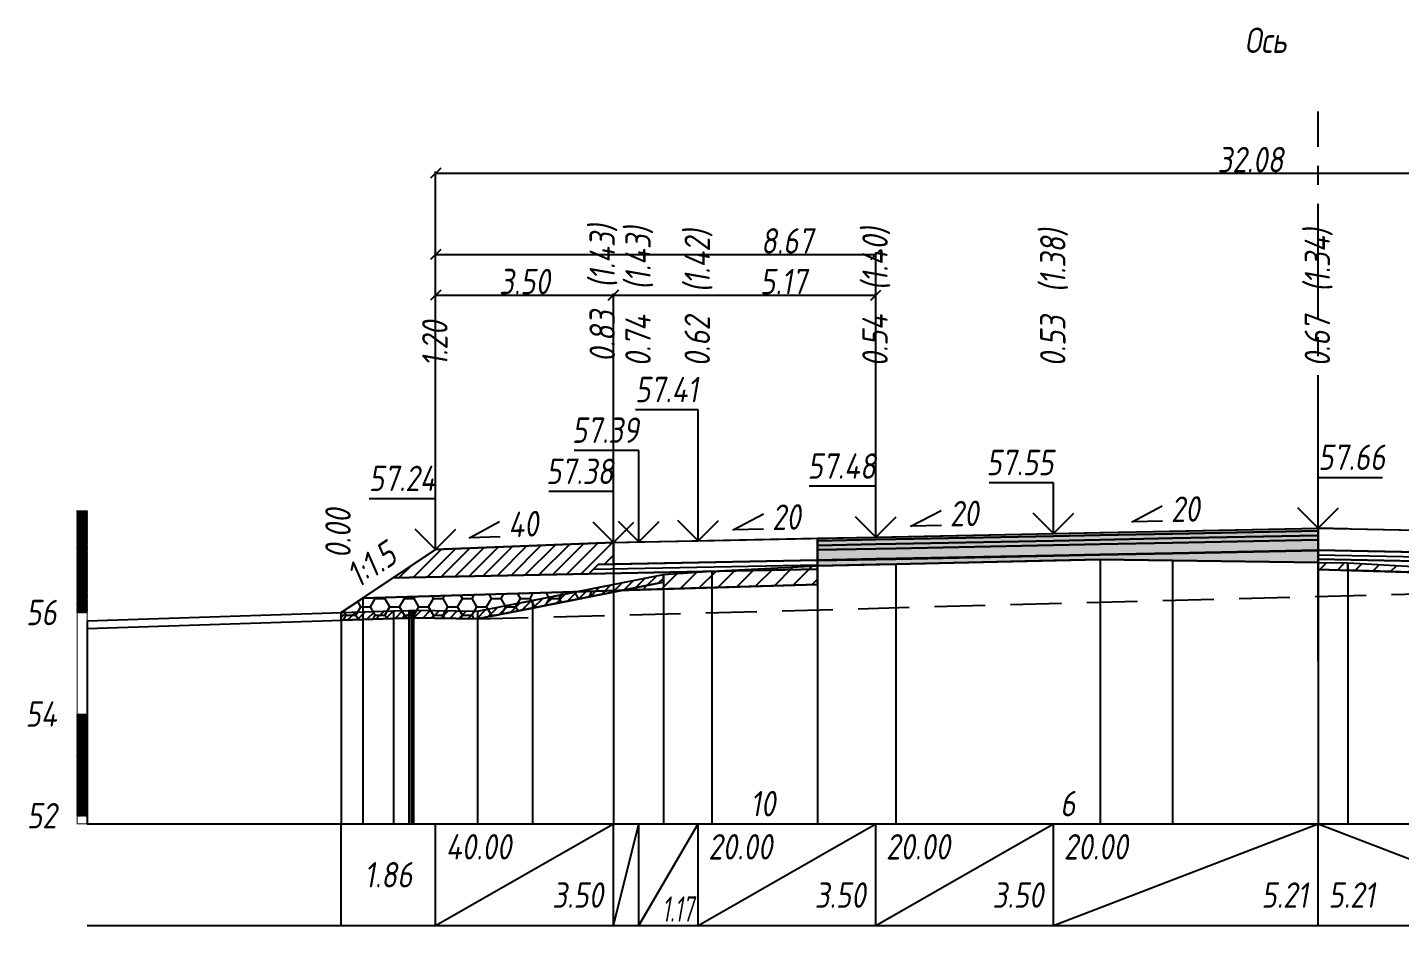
# Model space of a CAD drawing. Extents: x -717 to 1451, y -133302 to 233.
# Drawn here: x -299.8 to -164.8, y -72421.1 to -72332.7 of the extents above; entities that cross this region are included whole.
import ezdxf
from ezdxf.enums import TextEntityAlignment as Align

# ---------------------------------------------------------------- set-up
doc = ezdxf.new("R2010")
doc.units = 0
doc.linetypes.add('осевая2', pattern=[1.125, 0.75, -0.125, 0.125, -0.125])
doc.linetypes.add('штриховая', pattern=[0.75, 0.5, -0.25])
for name, color, linetype in [('Интерполированный поперечник', 2, 'Continuous'), ('Код_514', 1, 'Continuous'), ('Контур_0', 7, 'Continuous'), ('Контур_2521', 7, 'Continuous'), ('Контур_2564', 7, 'Continuous'), ('Контур_2660', 7, 'Continuous'), ('Контур_2665', 7, 'Continuous'), ('Контур_400', 7, 'Continuous'), ('Контур_508', 7, 'Continuous'), ('Контур_512', 7, 'Continuous'), ('Контур_513', 7, 'Continuous'), ('Красный поперечник', 1, 'Continuous'), ('Линейка абсолютных высот', 7, 'Continuous'), ('Объём_2501', 7, 'Continuous'), ('Объём_2564', 7, 'Continuous'), ('Объём_2650', 7, 'Continuous'), ('Объём_2660', 7, 'Continuous'), ('Объём_2661', 7, 'Continuous'), ('Объём_2665', 7, 'Continuous'), ('Объём_2666', 7, 'Continuous'), ('Объём_2753', 7, 'Continuous'), ('Ось', 1, 'осевая2'), ('Откосы', 7, 'Continuous'), ('Отметки покрытия', 7, 'Continuous'), ('Рабочие отметки', 7, 'Continuous'), ('Рабочие отметки доп.', 7, 'Continuous'), ('Слои выравнивания', 7, 'Continuous'), ('Таблица', 7, 'Continuous'), ('Уклоны проезжей части', 7, 'Continuous'), ('Черный поперечник', 3, 'Continuous')]:
    doc.layers.add(name, color=color, linetype=linetype)
for name, color, linetype, true_color in [('Контур_2540', 2, 'Continuous', 0xffff00), ('Контур_2560', 2, 'Continuous', 0xffff00), ('Контур_2561', 7, 'Continuous', 0xff8040), ('Контур_2562', 3, 'Continuous', 0x00ff00), ('Контур_2563', 7, 'Continuous', 0xff8000), ('Контур_2570', 7, 'Continuous', 0x80ff00), ('Контур_2725', 7, 'Continuous', 0x323232), ('Контур_2736', 4, 'Continuous', 0x00ffff), ('Контур_2760', 7, 'Continuous', 0x323232), ('Контур_2761', 7, 'Continuous', 0x323232), ('Контур_2762', 7, 'Continuous', 0x323232), ('Контур_2763', 7, 'Continuous', 0x323232), ('Контур_2764', 7, 'Continuous', 0x323232), ('Контур_2765', 7, 'Continuous', 0x323232), ('Контур_402', 7, 'Continuous', 0xff6464), ('Контур_703', 4, 'Continuous', 0x00ffff), ('Объём_2500', 7, 'Continuous', 0xc0c0c0), ('Объём_2520', 7, 'Continuous', 0x80ffff), ('Объём_2540', 2, 'Continuous', 0xffff00), ('Объём_2560', 2, 'Continuous', 0xffff00), ('Объём_2561', 7, 'Continuous', 0xff8040), ('Объём_2562', 3, 'Continuous', 0x00ff00), ('Объём_2563', 7, 'Continuous', 0xff8000), ('Объём_2570', 7, 'Continuous', 0x80ff00), ('Объём_2600', 7, 'Continuous', 0x808000), ('Объём_2746', 2, 'Continuous', 0xffff00)]:
    doc.layers.add(name, color=color, linetype=linetype, true_color=true_color)
doc.styles.get("Standard").update_dxf_attribs({"font": 'txt', "height": 2.5})
doc.styles.add('М', font='romand.shx', dxfattribs={"width": 0.8, "oblique": 10, "height": 2.5})
doc.dimstyles.get("Standard").update_dxf_attribs({"dimtxt": 0.18, "dimasz": 0.18, "dimexe": 0.18, "dimexo": 0.0625, "dimgap": 0.09, "dimtad": 0, "dimtih": 1, "dimtoh": 1, "dimdec": 4, "dimzin": 0, "dimdsep": 46, "dimtxsty": 'Standard', "dimcen": 0.09, "dimadec": 0, "dimazin": 0, "dimtfac": 1, "dimtdec": 4, "dimtofl": 0, "dimtmove": 0, "dimatfit": 3, "dimfxl": 1, "dimtolj": 1, "dimtzin": 0, "dimarcsym": 0})
pattern_1 = [(45.00000125, (-373.950033, -2495.22088), (-0.026516505928, 0.026516504769), []), (135.00000034, (-373.950033, -2495.22088), (-0.02651650519, -0.026516505506), [])]
pattern_2 = [(45, (-378.4592, 0.9011), (-0.898025612, 0.898025612), [])]

# ---------------------------------------------------------------- blocks, each defined once
blk = doc.blocks.new('_Oblique')
at = {"color": 0, "linetype": 'ByBlock', "lineweight": -2}
blk.add_line((-0.5, -0.5), (0.5, 0.5), dxfattribs=at)
blk = doc.blocks.new('*D3015')
at = {"color": 0, "lineweight": -2, "transparency": 16777216}
for p, q in [((-259.65, -72384.09), (-259.65, -72358.88)), ((-259.65, -72359.06), (-242.15, -72359.06)), ((-242.15, -72383.39), (-242.15, -72358.88))]:
    blk.add_line(p, q, dxfattribs=at)
at = {"layer": 'Defpoints', "color": 0, "transparency": 16777216}
for p in [(-242.15, -72359.06), (-242.15, -72383.45), (-259.65, -72384.15)]:
    blk.add_point(p, dxfattribs=at)
at = {"color": 0, "lineweight": -2, "transparency": 16777216, "rotation": 180}
blk.add_blockref('_Oblique', (-259.65, -72359.06), dxfattribs=at)
at = {"color": 0, "lineweight": -2, "transparency": 16777216}
blk.add_blockref('_Oblique', (-242.15, -72359.06), dxfattribs=at)
at = {"color": 0, "transparency": 16777216, "insert": (-250.9, -72357.72), "char_height": 2.5, "width": 0.75, "attachment_point": 5, "style": 'М'}
blk.add_mtext('\\A1;3.50', dxfattribs=at)
blk = doc.blocks.new('*D3017')
at = {"color": 0, "lineweight": -2, "transparency": 16777216}
for p, q in [((-242.15, -72383.39), (-242.15, -72358.88)), ((-242.15, -72359.06), (-216.32, -72359.06)), ((-216.32, -72382.87), (-216.32, -72358.88))]:
    blk.add_line(p, q, dxfattribs=at)
at = {"layer": 'Defpoints', "color": 0, "transparency": 16777216}
for p in [(-216.32, -72359.06), (-242.15, -72383.45), (-216.32, -72382.93)]:
    blk.add_point(p, dxfattribs=at)
at = {"color": 0, "lineweight": -2, "transparency": 16777216, "rotation": 180}
blk.add_blockref('_Oblique', (-242.15, -72359.06), dxfattribs=at)
at = {"color": 0, "lineweight": -2, "transparency": 16777216}
blk.add_blockref('_Oblique', (-216.32, -72359.06), dxfattribs=at)
at = {"color": 0, "transparency": 16777216, "insert": (-225.41, -72357.72), "char_height": 2.5, "width": 0.72, "attachment_point": 5, "style": 'М'}
blk.add_mtext('\\A1;5.17', dxfattribs=at)
blk = doc.blocks.new('*D3020')
at = {"color": 0, "lineweight": -2, "transparency": 16777216}
for p, q in [((-259.65, -72384.09), (-259.65, -72354.88)), ((-259.65, -72355.06), (-216.32, -72355.06)), ((-216.32, -72382.87), (-216.32, -72354.88))]:
    blk.add_line(p, q, dxfattribs=at)
at = {"layer": 'Defpoints', "color": 0, "transparency": 16777216}
for p in [(-216.32, -72355.06), (-216.32, -72382.93), (-259.65, -72384.15)]:
    blk.add_point(p, dxfattribs=at)
at = {"color": 0, "lineweight": -2, "transparency": 16777216, "rotation": 180}
blk.add_blockref('_Oblique', (-259.65, -72355.06), dxfattribs=at)
at = {"color": 0, "lineweight": -2, "transparency": 16777216}
blk.add_blockref('_Oblique', (-216.32, -72355.06), dxfattribs=at)
at = {"color": 0, "transparency": 16777216, "insert": (-225.05, -72353.72), "char_height": 2.5, "width": 0.78, "attachment_point": 5, "style": 'М'}
blk.add_mtext('\\A1;8.67', dxfattribs=at)
blk = doc.blocks.new('*D3021')
at = {"color": 0, "lineweight": -2, "transparency": 16777216}
for p, q in [((-259.65, -72384.09), (-259.65, -72346.88)), ((-259.65, -72347.06), (-99.23, -72347.06)), ((-99.23, -72383.67), (-99.23, -72346.88))]:
    blk.add_line(p, q, dxfattribs=at)
at = {"layer": 'Defpoints', "color": 0, "transparency": 16777216}
for p in [(-99.23, -72347.06), (-99.23, -72383.73), (-259.65, -72384.15)]:
    blk.add_point(p, dxfattribs=at)
at = {"color": 0, "lineweight": -2, "transparency": 16777216, "rotation": 180}
blk.add_blockref('_Oblique', (-259.65, -72347.06), dxfattribs=at)
at = {"color": 0, "lineweight": -2, "transparency": 16777216}
blk.add_blockref('_Oblique', (-99.23, -72347.06), dxfattribs=at)
at = {"color": 0, "transparency": 16777216, "insert": (-179.44, -72345.72), "char_height": 2.5, "width": 0.93, "attachment_point": 5, "style": 'М'}
blk.add_mtext('\\A1;32.08', dxfattribs=at)

msp = doc.modelspace()

# ---------------------------------------------------------------- hatches: boundary and pattern name
at = {"layer": 'Линейка абсолютных высот'}
h = msp.add_hatch(dxfattribs=at)
h.set_pattern_fill('ANSI37', scale=0.3, style=0)
h.set_pattern_definition(pattern_1)
h.paths.add_polyline_path([(-293.95, -72390.289), (-293.95, -72380.289), (-294.95, -72380.289), (-294.95, -72390.289)])
h = msp.add_hatch(dxfattribs=at)
h.set_pattern_fill('ANSI37', scale=0.3, style=0)
h.set_pattern_definition(pattern_1)
h.paths.add_polyline_path([(-293.95, -72410.289), (-293.95, -72400.289), (-294.95, -72400.289), (-294.95, -72410.289)])
at = {"layer": 'Объём_2563'}
h = msp.add_hatch(dxfattribs=at)
h.set_pattern_fill('ANSI31', color=256, scale=0.3)
h.set_pattern_definition([(45, (-378.4592, 0.9011), (-0.673519209, 0.673519209), [])])
h.paths.add_polyline_path([(-243.651, -72385.568), (-244.569, -72386.486), (-263.826, -72386.871), (-259.651, -72384.088), (-242.151, -72383.388), (-242.151, -72385.538)])
at = {"layer": 'Объём_2570'}
h = msp.add_hatch(dxfattribs=at)
h.set_pattern_fill('ANSI31', color=256, scale=0.2)
h.set_pattern_definition([(45, (-378.4592, 0.9011), (-0.449012806, 0.449012806), [])])
h.paths.add_polyline_path([(-237.226, -72387.314), (-255.528, -72390.918), (-261.844, -72390.824), (-262.049, -72390.831), (-262.068, -72390.827), (-263.793, -72390.87), (-268.95, -72391.037), (-268.95, -72390.287), (-263.793, -72390.12), (-262.068, -72390.077), (-262.049, -72390.081), (-261.844, -72390.074), (-255.528, -72390.168), (-237.226, -72386.564)])
at = {"layer": 'Объём_2600'}
h = msp.add_hatch(dxfattribs=at)
h.set_pattern_fill('ANSI31', color=6, scale=0.4)
h.set_pattern_definition(pattern_2)
h.paths.add_polyline_path([(-232.449, -72386.232), (-222.067, -72385.708), (-222.067, -72387.529), (-241.237, -72388.104), (-237.226, -72387.314), (-237.226, -72386.564)])
h = msp.add_hatch(dxfattribs=at)
h.set_pattern_fill('ANSI31', color=6, scale=0.4)
h.set_pattern_definition(pattern_2)
h.paths.add_polyline_path([(-169.838, -72385.386), (-163.375, -72385.75), (-151.055, -72386.402), (-151.055, -72386.702), (-172.775, -72386.05), (-172.775, -72385.353)])
h = msp.add_hatch(dxfattribs=at)
h.set_pattern_fill('ANSI31', color=6, scale=0.4)
h.set_pattern_definition(pattern_2)
h.paths.add_polyline_path([(-169.838, -72385.386), (-163.375, -72385.75), (-151.055, -72386.402), (-151.055, -72386.702), (-172.775, -72386.05), (-172.775, -72385.353)])
h = msp.add_hatch(dxfattribs=at)
h.set_pattern_fill('ANSI31', color=6, scale=0.4)
h.set_pattern_definition(pattern_2)
h.paths.add_polyline_path([(-169.838, -72385.386), (-163.375, -72385.75), (-151.055, -72386.402), (-151.055, -72386.702), (-172.775, -72386.05), (-172.775, -72385.353)])
h = msp.add_hatch(dxfattribs=at)
h.set_pattern_fill('HONEY', color=5, scale=0.3)
h.set_pattern_definition([(0, (-378.4592, 0.9011), (1.42875, 0.8248891935), [0.9525, -1.905]), (120, (-378.4592, 0.9011), (-1.428749997, 0.824889199), [0.9525, -1.905]), (60, (-378.4592, 0.9011), (3e-09, 1.649778392), [-1.905, 0.9525])])
h.paths.add_polyline_path([(-250.099, -72389.851), (-255.528, -72390.918), (-261.844, -72390.824), (-262.049, -72390.831), (-262.068, -72390.827), (-263.793, -72390.87), (-268.95, -72391.037), (-268.95, -72390.287), (-266.827, -72388.872), (-241.237, -72388.104)])
at = {"layer": 'Слои выравнивания'}
for color, points in [(2, [(-222.067, -72382.986), (-216.318, -72382.871), (-214.343, -72382.832), (-198.818, -72382.521), (-194.239, -72382.43), (-187.12, -72382.287), (-172.775, -72382), (-172.775, -72382.25), (-187.12, -72382.537), (-194.239, -72382.68), (-198.818, -72382.771), (-214.343, -72383.082), (-216.318, -72383.121), (-222.067, -72383.236)]), (3, [(-222.067, -72383.236), (-216.318, -72383.121), (-214.343, -72383.082), (-198.818, -72382.771), (-194.239, -72382.68), (-187.12, -72382.537), (-172.775, -72382.25), (-172.775, -72382.7), (-187.12, -72382.987), (-194.239, -72383.13), (-198.818, -72383.221), (-214.343, -72383.532), (-216.318, -72383.571), (-222.067, -72383.686)]), (4, [(-222.067, -72383.686), (-216.318, -72383.571), (-214.343, -72383.532), (-198.818, -72383.221), (-194.239, -72383.13), (-187.12, -72382.987), (-172.775, -72382.7), (-172.775, -72383.15), (-187.12, -72383.437), (-194.239, -72383.58), (-198.818, -72383.671), (-214.343, -72383.982), (-216.318, -72384.021), (-222.067, -72384.136)]), (5, [(-222.067, -72384.136), (-216.318, -72384.021), (-214.343, -72383.982), (-198.818, -72383.671), (-194.239, -72383.58), (-187.12, -72383.437), (-172.775, -72383.15), (-172.775, -72384.15), (-187.12, -72384.437), (-194.239, -72384.58), (-198.818, -72384.671), (-214.343, -72384.982), (-216.318, -72385.021), (-222.067, -72385.136)]), (7, [(-222.067, -72385.136), (-216.318, -72385.021), (-214.343, -72384.982), (-198.818, -72384.671), (-194.239, -72384.58), (-187.12, -72384.437), (-172.775, -72384.15), (-172.775, -72384.2), (-187.12, -72384.487), (-194.239, -72384.63), (-198.818, -72384.721), (-214.343, -72385.032), (-216.318, -72385.071), (-222.067, -72385.186)]), (6, [(-222.067, -72385.186), (-216.318, -72385.071), (-214.343, -72385.032), (-198.818, -72384.721), (-194.239, -72384.63), (-187.12, -72384.487), (-172.775, -72384.2), (-172.775, -72385.353), (-187.12, -72385.188), (-194.239, -72385.064), (-198.818, -72385.168), (-214.343, -72385.523), (-216.318, -72385.571), (-222.067, -72385.708)])]:
    msp.add_hatch(color=color, dxfattribs=at).paths.add_polyline_path(points)

# ---------------------------------------------------------------- linework, layer by layer
at = {"layer": 'Интерполированный поперечник', "linetype": 'штриховая', "ltscale": 10, "flags": 128}
msp.add_lwpolyline([(-255.528, -72390.918), (-145.564, -72387.972)], dxfattribs=at)
at = {"layer": 'Код_514'}
for p, q in [((-268.95, -72421.099), (-268.95, -72411.099)), ((-259.651, -72421.099), (-259.651, -72411.099)), ((-259.651, -72421.099), (-242.151, -72411.099)), ((-242.151, -72421.099), (-242.151, -72411.099)), ((-242.151, -72421.099), (-239.651, -72411.099)), ((-239.651, -72421.099), (-239.651, -72411.099)), ((-239.651, -72421.099), (-233.818, -72411.099)), ((-233.818, -72421.099), (-233.818, -72411.099)), ((-233.818, -72421.099), (-216.318, -72411.099)), ((-216.318, -72421.099), (-216.318, -72411.099)), ((-216.318, -72421.099), (-198.818, -72411.099)), ((-198.818, -72421.099), (-198.818, -72411.099)), ((-198.818, -72421.099), (-172.775, -72411.099)), ((-172.775, -72421.099), (-172.775, -72411.099)), ((-172.775, -72411.099), (-146.733, -72421.099))]:
    msp.add_line(p, q, dxfattribs=at)
at = {"layer": 'Контур_0', "color": 18, "true_color": 0x000000, "flags": 128}
for points in [[(-111.733, -72385.371), (-172.775, -72384.15), (-172.775, -72382), (-109.233, -72383.271), (-109.233, -72385.421), (-111.733, -72385.371), (-111.733, -72385.371)], [(-242.151, -72383.388), (-222.067, -72382.986), (-222.067, -72385.136), (-242.151, -72385.538), (-242.151, -72383.388), (-242.151, -72383.388)], [(-243.651, -72385.568), (-222.067, -72385.136), (-222.067, -72386.036), (-244.569, -72386.486), (-243.651, -72385.568), (-243.651, -72385.568)], [(-146.733, -72384.671), (-107.733, -72385.451), (-106.814, -72386.37), (-172.775, -72385.05), (-172.775, -72384.15), (-146.733, -72384.671), (-146.733, -72384.671)], [(-263.826, -72386.871), (-244.569, -72386.486), (-243.651, -72385.568), (-242.151, -72385.538)]]:
    msp.add_lwpolyline(points, dxfattribs=at)
at = {"layer": 'Контур_2521', "color": 18, "true_color": 0x000000, "flags": 128}
for points in [[(-172.775, -72384.6), (-107.274, -72385.91)], [(-244.11, -72386.027), (-222.067, -72385.586)]]:
    msp.add_lwpolyline(points, dxfattribs=at)
at = {"layer": 'Контур_2540', "flags": 128}
for points in [[(-92.03, -72388.473), (-172.775, -72386.05), (-172.775, -72385.05), (-94.826, -72386.609), (-92.03, -72388.473), (-92.03, -72388.473)], [(-222.067, -72387.529), (-266.827, -72388.872), (-263.826, -72386.871), (-222.067, -72386.036), (-222.067, -72387.529), (-222.067, -72387.529)]]:
    msp.add_lwpolyline(points, dxfattribs=at)
at = {"layer": 'Контур_2560', "flags": 128}
msp.add_lwpolyline([(-259.651, -72384.088), (-259.651, -72384.088), (-259.651, -72384.088), (-242.151, -72383.388)], dxfattribs=at)
at = {"layer": 'Контур_2561', "flags": 128}
msp.add_lwpolyline([(-242.151, -72383.388), (-242.151, -72383.388), (-259.651, -72384.088), (-259.651, -72384.088), (-242.151, -72383.388)], dxfattribs=at)
at = {"layer": 'Контур_2562', "flags": 128}
msp.add_lwpolyline([(-259.651, -72384.088), (-259.651, -72384.088), (-259.651, -72384.088), (-259.651, -72384.088), (-259.651, -72384.088)], dxfattribs=at)
at = {"layer": 'Контур_2563', "flags": 128}
msp.add_lwpolyline([(-243.651, -72385.568), (-244.569, -72386.486), (-263.826, -72386.871), (-259.651, -72384.088), (-242.151, -72383.388), (-242.151, -72385.538), (-243.651, -72385.568), (-243.651, -72385.568)], dxfattribs=at)
at = {"layer": 'Контур_2564', "flags": 128}
msp.add_lwpolyline([(-259.651, -72384.088), (-242.151, -72383.388)], dxfattribs=at)
at = {"layer": 'Контур_2570', "flags": 128}
msp.add_lwpolyline([(-293.95, -72391.849), (-263.793, -72390.87), (-262.283, -72390.831), (-262.068, -72390.827), (-262.049, -72390.831), (-262.04, -72390.827), (-261.844, -72390.824), (-255.528, -72390.918), (-255.528, -72390.918), (-250.099, -72389.851), (-237.226, -72387.314), (-237.226, -72386.564), (-232.449, -72386.232), (-222.067, -72385.708), (-214.343, -72385.523), (-194.239, -72385.064), (-187.12, -72385.188), (-172.775, -72385.353), (-169.838, -72385.386), (-163.375, -72385.75)], dxfattribs=at)
at = {"layer": 'Контур_2660', "flags": 128}
for points in [[(-172.775, -72386.05), (-92.03, -72388.473)], [(-266.827, -72388.872), (-222.067, -72387.529)]]:
    msp.add_lwpolyline(points, dxfattribs=at)
at = {"layer": 'Контур_2665', "flags": 128}
msp.add_lwpolyline([(-259.651, -72384.088), (-259.651, -72384.088)], dxfattribs=at)
at = {"layer": 'Контур_2725', "flags": 128}
msp.add_lwpolyline([(-222.067, -72385.708), (-216.318, -72385.571), (-214.343, -72385.523), (-198.818, -72385.168), (-194.239, -72385.064), (-187.12, -72385.188), (-172.775, -72385.353)], dxfattribs=at)
at = {"layer": 'Контур_2736', "flags": 128}
msp.add_lwpolyline([(-259.651, -72384.088), (-268.95, -72390.287)], dxfattribs=at)
at = {"layer": 'Контур_2760', "flags": 128}
msp.add_lwpolyline([(-222.067, -72382.986), (-216.318, -72382.871), (-214.343, -72382.832), (-198.818, -72382.521), (-194.239, -72382.43), (-187.12, -72382.287), (-172.775, -72382)], dxfattribs=at)
at = {"layer": 'Контур_2761', "flags": 128}
msp.add_lwpolyline([(-222.067, -72383.236), (-216.318, -72383.121), (-214.343, -72383.082), (-198.818, -72382.771), (-194.239, -72382.68), (-187.12, -72382.537), (-172.775, -72382.25)], dxfattribs=at)
at = {"layer": 'Контур_2762', "flags": 128}
msp.add_lwpolyline([(-222.067, -72383.686), (-216.318, -72383.571), (-214.343, -72383.532), (-198.818, -72383.221), (-194.239, -72383.13), (-187.12, -72382.987), (-172.775, -72382.7)], dxfattribs=at)
at = {"layer": 'Контур_2763', "flags": 128}
msp.add_lwpolyline([(-222.067, -72384.136), (-216.318, -72384.021), (-214.343, -72383.982), (-198.818, -72383.671), (-194.239, -72383.58), (-187.12, -72383.437), (-172.775, -72383.15)], dxfattribs=at)
at = {"layer": 'Контур_2764', "flags": 128}
msp.add_lwpolyline([(-222.067, -72385.136), (-216.318, -72385.021), (-214.343, -72384.982), (-198.818, -72384.671), (-194.239, -72384.58), (-187.12, -72384.437), (-172.775, -72384.15)], dxfattribs=at)
at = {"layer": 'Контур_2765', "flags": 128}
msp.add_lwpolyline([(-222.067, -72385.186), (-216.318, -72385.071), (-214.343, -72385.032), (-198.818, -72384.721), (-194.239, -72384.63), (-187.12, -72384.487), (-172.775, -72384.2)], dxfattribs=at)
at = {"layer": 'Контур_400', "flags": 128}
for points in [[(-242.151, -72383.388), (-239.651, -72383.338), (-233.818, -72383.221), (-216.318, -72382.871), (-216.318, -72382.871), (-216.318, -72382.871), (-216.318, -72382.871), (-198.818, -72382.521), (-172.775, -72382)], [(-172.775, -72382), (-146.733, -72382.521), (-129.233, -72382.871), (-129.233, -72382.871), (-129.233, -72382.871), (-129.233, -72382.871), (-111.733, -72383.221), (-111.733, -72383.221), (-109.233, -72383.271)]]:
    msp.add_lwpolyline(points, dxfattribs=at)
at = {"layer": 'Контур_402', "flags": 128}
msp.add_lwpolyline([(-266.827, -72388.872), (-222.067, -72387.529), (-222.067, -72385.708), (-214.343, -72385.523), (-194.239, -72385.064), (-187.12, -72385.188), (-172.775, -72385.353), (-172.775, -72386.05), (-92.03, -72388.473)], dxfattribs=at)
at = {"layer": 'Контур_508', "flags": 128}
msp.add_lwpolyline([(-268.95, -72390.287), (-266.827, -72388.872), (-222.067, -72387.529), (-222.067, -72385.708), (-214.343, -72385.523), (-194.239, -72385.064), (-187.12, -72385.188), (-172.775, -72385.353), (-172.775, -72386.05), (-92.03, -72388.473), (-92.03, -72388.225), (-90.402, -72388.225), (-86.558, -72385.662)], dxfattribs=at)
at = {"layer": 'Контур_512', "flags": 128}
for points in [[(-172.775, -72386.05), (-92.03, -72388.473), (-92.03, -72388.225), (-90.402, -72388.225), (-86.558, -72385.662)], [(-268.95, -72390.287), (-266.827, -72388.872), (-222.067, -72387.529)]]:
    msp.add_lwpolyline(points, dxfattribs=at)
at = {"layer": 'Контур_513', "flags": 128}
msp.add_lwpolyline([(-268.95, -72390.287), (-266.827, -72388.872), (-222.067, -72387.529), (-222.067, -72385.708), (-214.343, -72385.523), (-194.239, -72385.064), (-187.12, -72385.188), (-172.775, -72385.353), (-172.775, -72386.05), (-92.03, -72388.473), (-92.03, -72388.225), (-90.402, -72388.225), (-86.558, -72385.662)], dxfattribs=at)
at = {"layer": 'Контур_703', "flags": 128}
msp.add_lwpolyline([(-259.651, -72384.088), (-268.95, -72390.287)], dxfattribs=at)
at = {"layer": 'Красный поперечник'}
for p, q in [((-216.318, -72382.871), (-198.818, -72382.521)), ((-198.818, -72382.521), (-172.775, -72382)), ((-172.775, -72382), (-146.733, -72382.521)), ((-259.651, -72384.088), (-242.151, -72383.388)), ((-242.151, -72383.388), (-239.651, -72383.338)), ((-239.651, -72383.338), (-233.818, -72383.221)), ((-233.818, -72383.221), (-216.318, -72382.871)), ((-268.95, -72390.287), (-259.651, -72384.088)), ((-172.775, -72386.05), (-172.775, -72411.099)), ((-222.067, -72387.529), (-222.067, -72411.099)), ((-266.827, -72388.872), (-266.827, -72411.099)), ((-268.95, -72390.287), (-268.95, -72411.099))]:
    msp.add_line(p, q, dxfattribs=at)
at = {"layer": 'Линейка абсолютных высот', "color": 7, "const_width": 0.1, "flags": 128}
for points in [[(-293.95, -72390.289), (-293.95, -72380.289), (-294.95, -72380.289), (-294.95, -72390.289), (-293.95, -72390.289)], [(-293.95, -72400.289), (-293.95, -72390.289), (-294.95, -72390.289), (-294.95, -72400.289), (-293.95, -72400.289)], [(-293.95, -72410.289), (-293.95, -72400.289), (-294.95, -72400.289), (-294.95, -72410.289), (-293.95, -72410.289)], [(-293.95, -72411.099), (-293.95, -72410.289), (-294.95, -72410.289), (-294.95, -72411.099), (-293.95, -72411.099)]]:
    msp.add_lwpolyline(points, dxfattribs=at)
at = {"layer": 'Объём_2500', "color": 18, "true_color": 0x000000, "flags": 128}
for points in [[(-111.733, -72385.371), (-172.775, -72384.15), (-172.775, -72382), (-109.233, -72383.271), (-109.233, -72385.421), (-111.733, -72385.371), (-111.733, -72385.371)], [(-242.151, -72383.388), (-222.067, -72382.986), (-222.067, -72385.136), (-242.151, -72385.538), (-242.151, -72383.388), (-242.151, -72383.388)], [(-242.151, -72383.388), (-222.067, -72382.986), (-222.067, -72385.136), (-242.151, -72385.538), (-242.151, -72383.388), (-242.151, -72383.388)]]:
    msp.add_lwpolyline(points, dxfattribs=at)
at = {"layer": 'Объём_2501', "flags": 128}
for points in [[(-242.151, -72383.388), (-239.651, -72383.338), (-233.818, -72383.221), (-216.318, -72382.871), (-216.318, -72382.871), (-216.318, -72382.871), (-216.318, -72382.871), (-198.818, -72382.521), (-172.775, -72382)], [(-172.775, -72382), (-146.733, -72382.521), (-129.233, -72382.871), (-129.233, -72382.871), (-129.233, -72382.871), (-129.233, -72382.871), (-111.733, -72383.221), (-111.733, -72383.221), (-109.233, -72383.271)], [(-242.151, -72383.388), (-239.651, -72383.338), (-233.818, -72383.221), (-216.318, -72382.871)]]:
    msp.add_lwpolyline(points, dxfattribs=at)
at = {"layer": 'Объём_2520', "color": 250, "flags": 128}
for points in [[(-243.651, -72385.568), (-222.067, -72385.136), (-222.067, -72386.036), (-244.569, -72386.486), (-243.651, -72385.568), (-243.651, -72385.568)], [(-243.651, -72385.568), (-222.067, -72385.136), (-222.067, -72386.036), (-244.569, -72386.486), (-243.651, -72385.568), (-243.651, -72385.568)], [(-146.733, -72384.671), (-107.733, -72385.451), (-106.814, -72386.37), (-172.775, -72385.05), (-172.775, -72384.15), (-146.733, -72384.671), (-146.733, -72384.671)]]:
    msp.add_lwpolyline(points, dxfattribs=at)
at = {"layer": 'Объём_2540', "flags": 128}
for points in [[(-92.03, -72388.473), (-172.775, -72386.05), (-172.775, -72385.05), (-94.826, -72386.609), (-92.03, -72388.473), (-92.03, -72388.473)], [(-222.067, -72387.529), (-266.827, -72388.872), (-263.826, -72386.871), (-222.067, -72386.036), (-222.067, -72387.529), (-222.067, -72387.529)], [(-222.067, -72387.529), (-266.827, -72388.872), (-263.826, -72386.871), (-222.067, -72386.036), (-222.067, -72387.529), (-222.067, -72387.529)]]:
    msp.add_lwpolyline(points, dxfattribs=at)
at = {"layer": 'Объём_2560', "flags": 128}
msp.add_lwpolyline([(-259.651, -72384.088), (-259.651, -72384.088), (-259.651, -72384.088), (-242.151, -72383.388)], dxfattribs=at)
msp.add_lwpolyline([(-259.651, -72384.088), (-259.651, -72384.088), (-259.651, -72384.088), (-242.151, -72383.388)], dxfattribs=at)
at = {"layer": 'Объём_2561', "flags": 128}
msp.add_lwpolyline([(-242.151, -72383.388), (-242.151, -72383.388), (-259.651, -72384.088), (-259.651, -72384.088), (-242.151, -72383.388)], dxfattribs=at)
msp.add_lwpolyline([(-242.151, -72383.388), (-242.151, -72383.388), (-259.651, -72384.088), (-259.651, -72384.088), (-242.151, -72383.388)], dxfattribs=at)
at = {"layer": 'Объём_2562', "flags": 128}
msp.add_lwpolyline([(-259.651, -72384.088), (-259.651, -72384.088), (-259.651, -72384.088), (-259.651, -72384.088), (-259.651, -72384.088)], dxfattribs=at)
msp.add_lwpolyline([(-259.651, -72384.088), (-259.651, -72384.088), (-259.651, -72384.088), (-259.651, -72384.088), (-259.651, -72384.088)], dxfattribs=at)
at = {"layer": 'Объём_2563', "color": 250, "flags": 128}
msp.add_lwpolyline([(-243.651, -72385.568), (-244.569, -72386.486), (-263.826, -72386.871), (-259.651, -72384.088), (-242.151, -72383.388), (-242.151, -72385.538), (-243.651, -72385.568), (-243.651, -72385.568)], dxfattribs=at)
msp.add_lwpolyline([(-243.651, -72385.568), (-244.569, -72386.486), (-263.826, -72386.871), (-259.651, -72384.088), (-242.151, -72383.388), (-242.151, -72385.538), (-243.651, -72385.568), (-243.651, -72385.568)], dxfattribs=at)
at = {"layer": 'Объём_2564', "flags": 128}
msp.add_lwpolyline([(-259.651, -72384.088), (-242.151, -72383.388)], dxfattribs=at)
msp.add_lwpolyline([(-259.651, -72384.088), (-242.151, -72383.388)], dxfattribs=at)
at = {"layer": 'Объём_2570', "flags": 128}
msp.add_lwpolyline([(-237.226, -72387.314), (-255.528, -72390.918), (-261.844, -72390.824), (-262.049, -72390.831), (-262.068, -72390.827), (-263.793, -72390.87), (-268.95, -72391.037), (-268.95, -72390.287), (-263.793, -72390.12), (-262.068, -72390.077), (-262.049, -72390.081), (-261.844, -72390.074), (-255.528, -72390.168), (-237.226, -72386.564), (-237.226, -72387.314), (-237.226, -72387.314)], dxfattribs=at)
msp.add_lwpolyline([(-237.226, -72387.314), (-255.528, -72390.918), (-261.844, -72390.824), (-262.049, -72390.831), (-262.068, -72390.827), (-263.793, -72390.87), (-268.95, -72391.037), (-268.95, -72390.287), (-263.793, -72390.12), (-262.068, -72390.077), (-262.049, -72390.081), (-261.844, -72390.074), (-255.528, -72390.168), (-237.226, -72386.564), (-237.226, -72387.314), (-237.226, -72387.314)], dxfattribs=at)
at = {"layer": 'Объём_2600', "color": 5, "flags": 128}
msp.add_lwpolyline([(-250.099, -72389.851), (-255.528, -72390.918), (-261.844, -72390.824), (-262.049, -72390.831), (-262.068, -72390.827), (-263.793, -72390.87), (-268.95, -72391.037), (-268.95, -72390.287), (-266.827, -72388.872), (-241.237, -72388.104), (-250.099, -72389.851), (-250.099, -72389.851)], dxfattribs=at)
msp.add_lwpolyline([(-250.099, -72389.851), (-255.528, -72390.918), (-261.844, -72390.824), (-262.049, -72390.831), (-262.068, -72390.827), (-263.793, -72390.87), (-268.95, -72391.037), (-268.95, -72390.287), (-266.827, -72388.872), (-241.237, -72388.104), (-250.099, -72389.851), (-250.099, -72389.851)], dxfattribs=at)
at = {"layer": 'Объём_2650', "color": 6, "flags": 128}
for points in [[(-232.449, -72386.232), (-222.067, -72385.708), (-222.067, -72387.529), (-241.237, -72388.104), (-237.226, -72387.314), (-237.226, -72386.564), (-232.449, -72386.232), (-232.449, -72386.232)], [(-232.449, -72386.232), (-222.067, -72385.708), (-222.067, -72387.529), (-241.237, -72388.104), (-237.226, -72387.314), (-237.226, -72386.564), (-232.449, -72386.232), (-232.449, -72386.232)], [(-169.838, -72385.386), (-163.375, -72385.75), (-151.055, -72386.402), (-151.055, -72386.702), (-172.775, -72386.05), (-172.775, -72385.353), (-169.838, -72385.386), (-169.838, -72385.386)]]:
    msp.add_lwpolyline(points, dxfattribs=at)
at = {"layer": 'Объём_2660', "flags": 128}
for points in [[(-172.775, -72386.05), (-92.03, -72388.473)], [(-266.827, -72388.872), (-222.067, -72387.529)], [(-266.827, -72388.872), (-222.067, -72387.529)]]:
    msp.add_lwpolyline(points, dxfattribs=at)
at = {"layer": 'Объём_2661', "flags": 128}
msp.add_lwpolyline([(-259.651, -72384.088), (-268.95, -72390.287)], dxfattribs=at)
msp.add_lwpolyline([(-259.651, -72384.088), (-268.95, -72390.287)], dxfattribs=at)
at = {"layer": 'Объём_2665', "flags": 128}
msp.add_lwpolyline([(-259.651, -72384.088), (-259.651, -72384.088)], dxfattribs=at)
msp.add_lwpolyline([(-259.651, -72384.088), (-259.651, -72384.088)], dxfattribs=at)
at = {"layer": 'Объём_2666', "flags": 128}
msp.add_lwpolyline([(-259.651, -72384.088), (-268.95, -72390.287)], dxfattribs=at)
msp.add_lwpolyline([(-259.651, -72384.088), (-268.95, -72390.287)], dxfattribs=at)
at = {"layer": 'Объём_2746', "flags": 128}
for points in [[(-237.226, -72387.314), (-237.226, -72386.564), (-232.449, -72386.232), (-222.067, -72385.708), (-222.067, -72387.529), (-241.237, -72388.104), (-237.226, -72387.314), (-237.226, -72387.314)], [(-237.226, -72387.314), (-237.226, -72386.564), (-232.449, -72386.232), (-222.067, -72385.708), (-222.067, -72387.529), (-241.237, -72388.104), (-237.226, -72387.314), (-237.226, -72387.314)], [(-151.055, -72386.702), (-169.838, -72386.138), (-169.838, -72385.386), (-163.375, -72385.75), (-151.055, -72386.402), (-151.055, -72386.702), (-151.055, -72386.702)]]:
    msp.add_lwpolyline(points, dxfattribs=at)
at = {"layer": 'Объём_2753', "flags": 128}
for points in [[(-169.838, -72382.059), (-172.775, -72382)], [(-222.067, -72382.986), (-222.067, -72382.986)], [(-222.067, -72382.986), (-222.067, -72382.986)]]:
    msp.add_lwpolyline(points, dxfattribs=at)
at = {"layer": 'Ось', "ltscale": 15}
msp.add_line((-172.775, -72395.07), (-172.775, -72340.971), dxfattribs=at)
at = {"layer": 'Отметки покрытия', "color": 1}
for p, q in [((-233.818, -72370.338), (-239.968, -72370.338)), ((-233.818, -72383.221), (-233.818, -72370.338)), ((-239.651, -72374.338), (-246.001, -72374.338)), ((-239.651, -72383.338), (-239.651, -72374.338)), ((-172.775, -72382), (-172.775, -72377)), ((-172.775, -72377), (-166.425, -72377)), ((-242.151, -72378.388), (-248.501, -72378.388)), ((-242.151, -72383.388), (-242.151, -72378.388)), ((-216.318, -72377.871), (-222.868, -72377.871)), ((-216.318, -72382.871), (-216.318, -72377.871)), ((-198.818, -72377.521), (-205.168, -72377.521)), ((-198.818, -72382.521), (-198.818, -72377.521)), ((-259.651, -72379.088), (-266.201, -72379.088)), ((-259.651, -72384.088), (-259.651, -72379.088)), ((-233.818, -72383.221), (-235.818, -72381.221)), ((-233.818, -72383.221), (-231.818, -72381.221)), ((-216.318, -72382.871), (-218.318, -72380.871)), ((-216.318, -72382.871), (-214.318, -72380.871)), ((-198.818, -72382.521), (-200.818, -72380.521)), ((-198.818, -72382.521), (-196.818, -72380.521)), ((-172.775, -72382), (-174.775, -72380)), ((-172.775, -72382), (-170.775, -72380)), ((-259.651, -72384.088), (-261.651, -72382.088)), ((-259.651, -72384.088), (-257.651, -72382.088)), ((-242.151, -72383.388), (-244.151, -72381.388)), ((-242.151, -72383.388), (-240.151, -72381.388)), ((-239.651, -72383.338), (-241.651, -72381.338)), ((-239.651, -72383.338), (-237.651, -72381.338))]:
    msp.add_line(p, q, dxfattribs=at)
at = {"layer": 'Слои выравнивания'}
for p, q in [((-172.775, -72382), (-172.775, -72411.099)), ((-242.151, -72383.388), (-242.151, -72411.099)), ((-222.067, -72382.986), (-222.067, -72411.099))]:
    msp.add_line(p, q, dxfattribs=at)
at = {"layer": 'Слои выравнивания', "color": 2, "flags": 128}
msp.add_lwpolyline([(-222.067, -72382.986), (-216.318, -72382.871), (-214.343, -72382.832), (-198.818, -72382.521), (-194.239, -72382.43), (-187.12, -72382.287), (-172.775, -72382), (-172.775, -72382.25), (-187.12, -72382.537), (-194.239, -72382.68), (-198.818, -72382.771), (-214.343, -72383.082), (-216.318, -72383.121), (-222.067, -72383.236)], close=True, dxfattribs=at)
at = {"layer": 'Слои выравнивания', "color": 3, "flags": 128}
msp.add_lwpolyline([(-222.067, -72383.236), (-216.318, -72383.121), (-214.343, -72383.082), (-198.818, -72382.771), (-194.239, -72382.68), (-187.12, -72382.537), (-172.775, -72382.25), (-172.775, -72382.7), (-187.12, -72382.987), (-194.239, -72383.13), (-198.818, -72383.221), (-214.343, -72383.532), (-216.318, -72383.571), (-222.067, -72383.686)], close=True, dxfattribs=at)
at = {"layer": 'Слои выравнивания', "color": 4, "flags": 128}
msp.add_lwpolyline([(-222.067, -72383.686), (-216.318, -72383.571), (-214.343, -72383.532), (-198.818, -72383.221), (-194.239, -72383.13), (-187.12, -72382.987), (-172.775, -72382.7), (-172.775, -72383.15), (-187.12, -72383.437), (-194.239, -72383.58), (-198.818, -72383.671), (-214.343, -72383.982), (-216.318, -72384.021), (-222.067, -72384.136)], close=True, dxfattribs=at)
at = {"layer": 'Слои выравнивания', "color": 5, "flags": 128}
msp.add_lwpolyline([(-222.067, -72384.136), (-216.318, -72384.021), (-214.343, -72383.982), (-198.818, -72383.671), (-194.239, -72383.58), (-187.12, -72383.437), (-172.775, -72383.15), (-172.775, -72384.15), (-187.12, -72384.437), (-194.239, -72384.58), (-198.818, -72384.671), (-214.343, -72384.982), (-216.318, -72385.021), (-222.067, -72385.136)], close=True, dxfattribs=at)
at = {"layer": 'Слои выравнивания', "color": 7, "flags": 128}
msp.add_lwpolyline([(-222.067, -72385.136), (-216.318, -72385.021), (-214.343, -72384.982), (-198.818, -72384.671), (-194.239, -72384.58), (-187.12, -72384.437), (-172.775, -72384.15), (-172.775, -72384.2), (-187.12, -72384.487), (-194.239, -72384.63), (-198.818, -72384.721), (-214.343, -72385.032), (-216.318, -72385.071), (-222.067, -72385.186)], close=True, dxfattribs=at)
at = {"layer": 'Слои выравнивания', "color": 6, "flags": 128}
msp.add_lwpolyline([(-222.067, -72385.186), (-216.318, -72385.071), (-214.343, -72385.032), (-198.818, -72384.721), (-194.239, -72384.63), (-187.12, -72384.487), (-172.775, -72384.2), (-172.775, -72385.353), (-187.12, -72385.188), (-194.239, -72385.064), (-198.818, -72385.168), (-214.343, -72385.523), (-216.318, -72385.571), (-222.067, -72385.708)], close=True, dxfattribs=at)
at = {"layer": 'Таблица'}
for p, q in [((-293.95, -72411.099), (-61.558, -72411.099)), ((-293.95, -72421.099), (-61.558, -72421.099))]:
    msp.add_line(p, q, dxfattribs=at)
at = {"layer": 'Уклоны проезжей части', "color": 1, "flags": 128}
for points in [[(-188.088, -72381.308), (-191.087, -72381.368), (-188.118, -72379.808)], [(-227.359, -72382.093), (-230.359, -72382.153), (-227.389, -72380.594)], [(-209.859, -72381.743), (-212.859, -72381.803), (-209.889, -72380.244)], [(-253.311, -72382.837), (-256.309, -72382.956), (-253.371, -72381.338)]]:
    msp.add_lwpolyline(points, dxfattribs=at)
at = {"layer": 'Черный поперечник', "color": 7}
for p, q in [((-194.239, -72385.064), (-194.239, -72411.099)), ((-187.12, -72385.188), (-187.12, -72411.099)), ((-237.226, -72386.564), (-237.226, -72411.099)), ((-232.449, -72386.232), (-232.449, -72411.099)), ((-222.067, -72385.708), (-222.067, -72411.099)), ((-214.343, -72385.523), (-214.343, -72411.099)), ((-172.775, -72385.353), (-172.775, -72411.099)), ((-169.838, -72385.386), (-169.838, -72411.099)), ((-250.099, -72389.101), (-250.099, -72411.099)), ((-263.793, -72390.12), (-263.793, -72411.099)), ((-262.283, -72390.081), (-262.283, -72411.099)), ((-262.068, -72390.077), (-262.068, -72411.099)), ((-262.049, -72390.081), (-262.049, -72411.099)), ((-262.04, -72390.077), (-262.04, -72411.099)), ((-261.844, -72390.074), (-261.844, -72411.099)), ((-255.528, -72390.168), (-255.528, -72411.099)), ((-293.95, -72391.099), (-293.95, -72411.099))]:
    msp.add_line(p, q, dxfattribs=at)
at = {"layer": 'Черный поперечник', "flags": 128}
msp.add_lwpolyline([(-293.95, -72391.099), (-263.793, -72390.12), (-262.283, -72390.081), (-262.068, -72390.077), (-262.049, -72390.081), (-262.04, -72390.077), (-261.844, -72390.074), (-255.528, -72390.168), (-250.099, -72389.101), (-237.226, -72386.564), (-232.449, -72386.232), (-222.067, -72385.708), (-214.343, -72385.523), (-194.239, -72385.064), (-187.12, -72385.188), (-172.775, -72385.353), (-169.838, -72385.386), (-163.375, -72385.75)], dxfattribs=at)

# ---------------------------------------------------------------- texts
at = {"layer": 'Код_514', "style": 'М', "oblique": 10, "width": 0.8}
for s, p in [('40.00', (-258.651, -72412.099)), ('20.00', (-232.818, -72412.099)), ('20.00', (-215.318, -72412.099)), ('20.00', (-197.818, -72412.099))]:
    msp.add_text(s, height=2.5, dxfattribs=at).set_placement(p, align=Align.TOP_LEFT)
msp.add_text('1.86', height=2.5, dxfattribs=at).set_placement((-264.301, -72416.099), align=Align.MIDDLE_CENTER)
at = {"layer": 'Код_514', "style": 'М', "oblique": 10}
for s, width, p in [('3.50', 0.8, (-243.151, -72420.099)), ('3.50', 0.8, (-217.318, -72420.099)), ('3.50', 0.8, (-199.818, -72420.099)), ('5.21', 0.8, (-173.775, -72420.099)), ('1.17', 0.6, (-234.267, -72421.474))]:
    msp.add_text(s, height=2.5, dxfattribs=dict(at, width=width)).set_placement(p, align=Align.BOTTOM_RIGHT)
at = {"layer": 'Код_514', "style": 'М', "oblique": 10, "width": 0.8}
msp.add_text('5.21', height=2.5, dxfattribs=at).set_placement((-171.775, -72420.099), align=Align.BOTTOM_LEFT)
at = {"layer": 'Линейка абсолютных высот', "style": 'М', "oblique": 10, "width": 0.8}
for s, p in [('56', (-296.95, -72390.289)), ('54', (-296.95, -72400.289)), ('52', (-296.95, -72410.289))]:
    msp.add_text(s, height=2.5, dxfattribs=at).set_placement(p, align=Align.MIDDLE_RIGHT)
at = {"layer": 'Ось', "ltscale": 15, "style": 'М', "oblique": 10, "width": 0.8}
msp.add_text('Ось ', height=2.5, dxfattribs=at).set_placement((-177.284, -72335.971), align=Align.BOTTOM_CENTER)
at = {"layer": 'Откосы', "color": 1, "style": 'М', "oblique": 10, "width": 0.8}
for s, rotation, p in [('20', 1.14576, (-225.088, -72382.903)), ('20', 1.14576, (-207.588, -72382.553)), ('20', 1.14576, (-185.816, -72382.117)), ('40', 2.29061, (-250.941, -72383.595)), ('1:1.5', 33.69007, (-264.855, -72387.212))]:
    msp.add_text(s, height=2.5, rotation=rotation, dxfattribs=at).set_placement(p, align=Align.BOTTOM_CENTER)
at = {"layer": 'Отметки покрытия', "color": 1, "style": 'М', "oblique": 10, "width": 0.8}
for s, p in [('57.41', (-233.818, -72370.345)), ('57.39', (-239.651, -72374.345)), ('57.55', (-198.818, -72377.529)), ('57.24', (-259.651, -72379.095)), ('57.38', (-242.151, -72378.395)), ('57.48', (-216.318, -72377.879))]:
    msp.add_text(s, height=2.5, dxfattribs=at).set_placement(p, align=Align.BOTTOM_RIGHT)
msp.add_text('57.66', height=2.5, dxfattribs=at).set_placement((-172.775, -72377.008), align=Align.BOTTOM_LEFT)
at = {"layer": 'Рабочие отметки', "color": 1, "style": 'М', "oblique": 10, "width": 0.8}
for s, p in [('0.83', (-243.252, -72365.633)), ('0.74', (-239.729, -72366.088)), ('0.62', (-233.896, -72366.088)), ('0.54', (-216.396, -72366.088)), ('0.53', (-198.896, -72366.088)), ('0.67', (-172.853, -72366.088)), ('1.20', (-259.729, -72366.088)), ('0.00', (-269.26, -72384.948))]:
    msp.add_text(s, height=2.5, rotation=90, dxfattribs=at).set_placement(p, align=Align.MIDDLE_LEFT)
at = {"layer": 'Рабочие отметки доп.', "color": 1, "style": 'М', "oblique": 10, "width": 0.8}
for s, p in [('(1.43)', (-243.252, -72358.333)), ('(1.43)', (-239.729, -72358.538)), ('(1.42)', (-233.896, -72358.788)), ('(1.40)', (-216.396, -72358.588)), ('(1.38)', (-198.896, -72358.788)), ('(1.34)', (-172.853, -72358.738))]:
    msp.add_text(s, height=2.5, rotation=90, dxfattribs=at).set_placement(p, align=Align.MIDDLE_LEFT)
at = {"layer": 'Слои выравнивания', "style": 'М', "oblique": 10, "width": 0.8}
for s, p in [('10', (-227.436, -72411.099)), ('6', (-197.421, -72411.099))]:
    msp.add_text(s, height=2.5, dxfattribs=at).set_placement(p, align=Align.BOTTOM_CENTER)

# ---------------------------------------------------------------- dimensions: what is measured, and where the dimension line sits
at = {"color": 5}
for base, p2, picture, middle in [((-99.233, -72347.063), (-99.233, -72383.734), '*D3021', (-179.442, -72345.723)), ((-242.151, -72359.063), (-242.151, -72383.45), '*D3015', (-250.901, -72357.723))]:
    dim = msp.add_linear_dim(base=base, p1=(-259.651, -72384.15), p2=p2, angle=180, dimstyle='Standard', override={"dimtxt": 2.5, "dimasz": 1, "dimtad": 1, "dimdec": 2, "dimlfac": 0.2, "dimtxsty": 'М', "dimblk1": 'Oblique', "dimblk2": 'Oblique', "dimsah": 1}, dxfattribs=at)
    dim.commit()
    dim.dimension.update_dxf_attribs({"geometry": picture, "text_midpoint": middle})
for base, p1, picture, middle in [((-216.318, -72355.063), (-259.651, -72384.15), '*D3020', (-225.05, -72355.063)), ((-216.318, -72359.063), (-242.151, -72383.45), '*D3017', (-225.413, -72359.063))]:
    dim = msp.add_linear_dim(base=base, p1=p1, p2=(-216.318, -72382.934), angle=180, dimstyle='Standard', override={"dimtxt": 2.5, "dimasz": 1, "dimtad": 1, "dimdec": 2, "dimlfac": 0.2, "dimtxsty": 'М', "dimblk1": 'Oblique', "dimblk2": 'Oblique', "dimsah": 1}, dxfattribs=at)
    dim.commit()
    dim.dimension.update_dxf_attribs({"geometry": picture, "text_midpoint": middle, "dimtype": 160})

doc.saveas('drawing.dxf')
